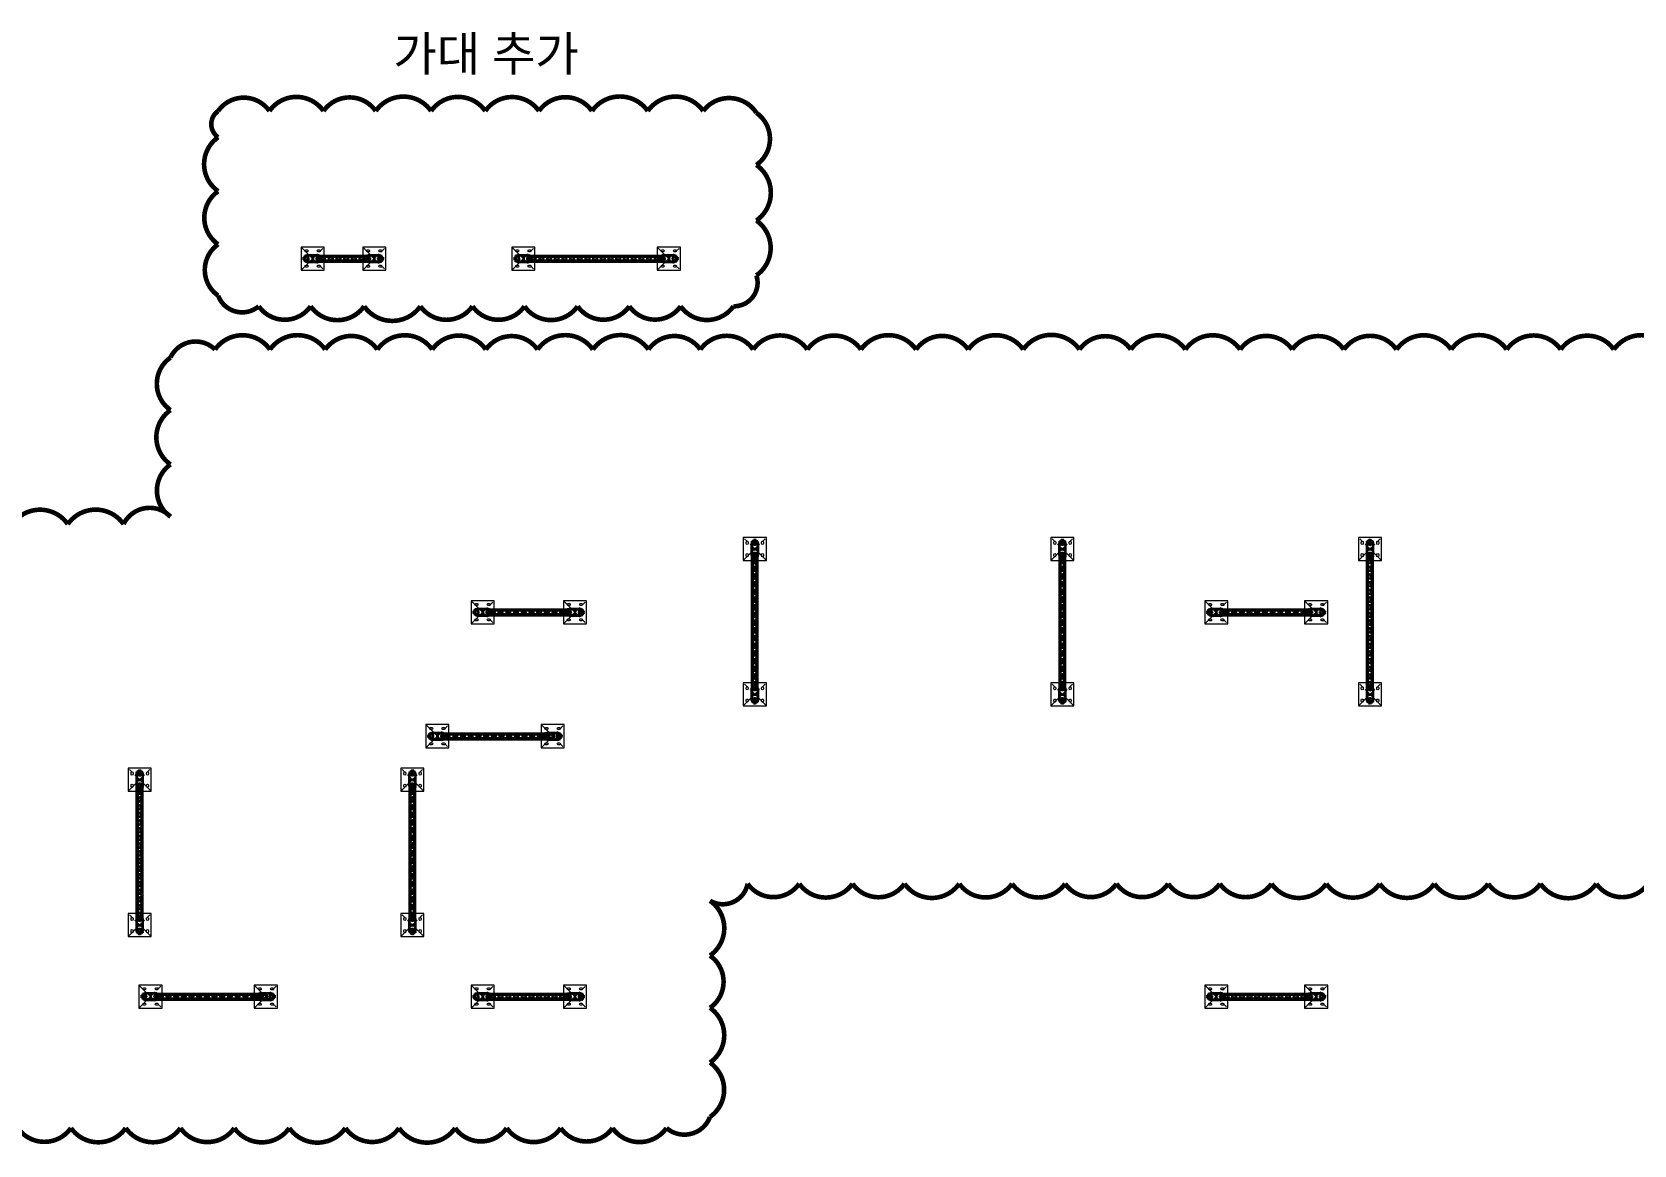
# Model space of a CAD drawing. Header units: millimetres. Extents: x 61566 to 504600, y -69328 to 118800.
# Drawn here: x 387200 to 397616, y 79935 to 87174 of the extents above; entities that cross this region are included whole.
import ezdxf
from ezdxf.enums import TextEntityAlignment as Align

# ---------------------------------------------------------------- set-up
doc = ezdxf.new("R2010")
doc.units = ezdxf.units.MM
doc.header["$LTSCALE"] = 200
doc.linetypes.add('CENTER2', pattern=[1.125, 0.75, -0.125, 0.125, -0.125])
doc.linetypes.add('phl_thick', pattern=[0])
doc.layers.get('DEFPOINTS').update_dxf_attribs({"color": 137})
doc.layers.add('@@P3_P4 환상망 SUPPORT', color=4, linetype='Continuous')
doc.styles.add('SUNJIN', font='malgun.ttf')

# ---------------------------------------------------------------- blocks, each defined once
blk = doc.blocks.new('A$Cd080613a')
at = {"layer": '@@P3_P4 환상망 SUPPORT', "color": 2, "linetype": 'phl_thick'}
for p, q in [((-20, 4.434), (-18.540497, 4.434)), ((-20, 1.034), (-20, 4.434)), ((-20, 1.034), (-18.540497, 1.034)), ((-18.540497, 4.434), (-11.18034, 4.434)), ((-18.540497, 1.034), (-18.540497, 4.434)), ((-18.540497, 1.034), (-11.18034, 1.034)), ((-13.5, 0), (-13.5, 1.034)), ((-13.5, 0), (-8, 0)), ((-11.18034, 4.434), (-10.999621, 4.526016)), ((-11.18034, 1.034), (-11.18034, 4.434)), ((-11.18034, 1.034), (-8.008727, 1.034)), ((-10.999621, 4.526016), (-10.817799, 4.607405)), ((-10.817799, 4.607405), (-10.635521, 4.678167)), ((-10.635521, 4.678167), (-10.453605, 4.738253)), ((-10.5, -10.466), (-10.5, 0)), ((-10.453605, 4.738253), (-10.273729, 4.787376)), ((-10.309559, 6.434007), (10.309559, 6.434007)), ((-10.273729, 4.787376), (-10.096742, 4.825514)), ((-10.096742, 4.825514), (-9.923378, 4.852767)), ((-9.923378, 4.852767), (-9.754732, 4.869109)), ((-9.754732, 4.869109), (-9.592018, 4.874416)), ((-9.43597, 4.869011), (-9.592018, 4.874416)), ((-9.45, 12.285517), (-8.5, 12.834)), ((-9.45, 12.285517), (-9.425949, 12.285517)), ((-9.45, 6.434), (-9.45, 12.285517)), ((-9.286802, 4.852541), (-9.43597, 4.869011)), ((-9.425949, 12.285517), (-9.225178, 12.382765)), ((-9.425949, 6.434), (-9.425949, 12.285517)), ((-9.14507, 4.825103), (-9.286802, 4.852541)), ((-9.225178, 12.382765), (-9.028632, 12.46982)), ((-9.011345, 4.786714), (-9.14507, 4.825103)), ((-9.028632, 12.46982), (-8.835734, 12.547031)), ((-8.886751, 4.737605), (-9.011345, 4.786714)), ((-8.771402, 4.677806), (-8.886751, 4.737605)), ((-8.835734, 12.547031), (-8.645934, 12.614685)), ((-8.66519, 4.60729), (-8.771402, 4.677806)), ((-8.568009, 4.52603), (-8.66519, 4.60729)), ((-8.645934, 12.614685), (-8.458704, 12.673015)), ((-8.479752, 4.434), (-8.568009, 4.52603)), ((-8.5, 12.834), (8.5, 12.834)), ((-8.383024, 4.342905), (-8.479752, 4.434)), ((-8.479752, 4.434), (8.479752, 4.434)), ((-8.458704, 12.673015), (-8.273532, 12.722205)), ((-8.298335, 4.244727), (-8.383024, 4.342905)), ((-8.225616, 4.140826), (-8.298335, 4.244727)), ((-8.273532, 12.722205), (-8.089918, 12.762387)), ((-8.164452, 4.032743), (-8.225616, 4.140826)), ((-8.114311, 3.921798), (-8.164452, 4.032743)), ((-8.073442, 3.805669), (-8.114311, 3.921798)), ((-8.089918, 12.762387), (-7.907369, 12.793645)), ((-8.041426, 3.683749), (-8.073442, 3.805669)), ((-8.018427, 3.556566), (-8.041426, 3.683749)), ((-8.004602, 3.42465), (-8.018427, 3.556566)), ((-8.006255, 0.977988), (-8.008727, 1.034)), ((-8.004136, 0.924002), (-8.006255, 0.977988)), ((-8.000031, 3.288557), (-8.004602, 3.42465)), ((-8.002394, 0.872075), (-8.004136, 0.924002)), ((-8.001102, 0.822352), (-8.002394, 0.872075)), ((-8.000288, 0.774408), (-8.001102, 0.822352)), ((-8, 0.727727), (-8.000288, 0.774408)), ((-8, -0.157176), (-8, 3.288561)), ((-7.997347, 2.169936), (-8, 2.238707)), ((-7.989459, 2.102767), (-7.997347, 2.169936)), ((-7.976272, 2.037446), (-7.989459, 2.102767)), ((-7.957771, 1.974207), (-7.976272, 2.037446)), ((-7.934047, 1.913249), (-7.957771, 1.974207)), ((-7.905217, 1.854768), (-7.934047, 1.913249)), ((-7.907369, 12.793645), (-7.725397, 12.816016)), ((-7.871396, 1.798956), (-7.905217, 1.854768)), ((-7.832213, 1.745381), (-7.871396, 1.798956)), ((-7.78686, 1.693336), (-7.832213, 1.745381)), ((-7.735268, 1.643293), (-7.78686, 1.693336)), ((-7.677382, 1.595741), (-7.735268, 1.643293)), ((-7.725397, 12.816016), (-7.543511, 12.829488)), ((-7.613221, 1.551128), (-7.677382, 1.595741)), ((-7.54299, 1.509804), (-7.613221, 1.551128)), ((-7.543511, 12.829488), (-7.361216, 12.834)), ((-7.466933, 1.472099), (-7.54299, 1.509804)), ((-7.385253, 1.438355), (-7.466933, 1.472099)), ((-7.298238, 1.408783), (-7.385253, 1.438355)), ((-7.17892, 12.829488), (-7.361216, 12.834)), ((-7.206336, 1.383563), (-7.298238, 1.408783)), ((-7.110023, 1.362871), (-7.206336, 1.383563)), ((-6.997035, 12.816016), (-7.17892, 12.829488)), ((-7.009788, 1.34687), (-7.110023, 1.362871)), ((-6.90625, 1.335597), (-7.009788, 1.34687)), ((-6.815063, 12.793645), (-6.997035, 12.816016)), ((-6.800099, 1.329011), (-6.90625, 1.335597)), ((-6.632514, 12.762387), (-6.815063, 12.793645)), ((-6.691977, 1.327135), (-6.800099, 1.329011)), ((-6.691977, 1.327135), (-6.581325, 1.329907)), ((-6.4489, 12.722205), (-6.632514, 12.762387)), ((-6.581325, 1.329907), (-6.467915, 1.337363)), ((-6.467915, 1.337363), (-6.352408, 1.349526)), ((-6.263728, 12.673015), (-6.4489, 12.722205)), ((-6.352408, 1.349526), (-6.235472, 1.366419)), ((-6.076497, 12.614685), (-6.263728, 12.673015)), ((-6.235472, 1.366419), (-6.117777, 1.387979)), ((-6.117777, 1.387979), (-6, 1.414014)), ((-5.886698, 12.547031), (-6.076497, 12.614685)), ((-6, 1.414014), (-5.30323, 1.57262)), ((-6, -1.216), (-6, 1.414014)), ((-5.6938, 12.46982), (-5.886698, 12.547031)), ((-5.497254, 12.382765), (-5.6938, 12.46982)), ((-5.296482, 12.285517), (-5.497254, 12.382765)), ((-5.30323, 1.57262), (-4.617331, 1.711087)), ((-5.296482, 12.285517), (-4.129467, 12.285517)), ((-5.296482, 6.434), (-5.296482, 12.285517)), ((-4.617331, 1.711087), (-3.940787, 1.829986)), ((-4.129467, 12.285517), (-3.727924, 12.382765)), ((-4.129467, 6.434), (-4.129467, 12.285517)), ((-3.940787, 1.829986), (-3.272149, 1.929801)), ((-3.727924, 12.382765), (-3.334832, 12.46982)), ((-3.334832, 12.46982), (-2.949037, 12.547031)), ((-3.272149, 1.929801), (-2.610019, 2.010935)), ((-2.949037, 12.547031), (-2.569437, 12.614685)), ((-2.610019, 2.010935), (-1.953047, 2.07371)), ((-2.569437, 12.614685), (-2.194977, 12.673015)), ((-2.194977, 12.673015), (-1.824632, 12.722205)), ((-1.953047, 2.07371), (-1.299912, 2.118373)), ((-1.824632, 12.722205), (-1.457404, 12.762387)), ((-1.457404, 12.762387), (-1.092307, 12.793645)), ((-1.299912, 2.118373), (-0.649322, 2.145102)), ((-1.092307, 12.793645), (-0.728363, 12.816016)), ((-0.728363, 12.816016), (-0.364591, 12.829488)), ((-0.649322, 2.145102), (0, 2.154)), ((-0.364591, 12.829488), (0, 12.834)), ((0.364591, 12.829488), (0, 12.834)), ((0.649322, 2.145102), (0, 2.154)), ((0.728363, 12.816016), (0.364591, 12.829488)), ((1.299912, 2.118373), (0.649322, 2.145102)), ((1.092307, 12.793645), (0.728363, 12.816016)), ((1.457404, 12.762387), (1.092307, 12.793645)), ((1.953047, 2.07371), (1.299912, 2.118373)), ((1.824632, 12.722205), (1.457404, 12.762387)), ((2.194977, 12.673015), (1.824632, 12.722205)), ((2.610019, 2.010935), (1.953047, 2.07371)), ((2.569437, 12.614685), (2.194977, 12.673015)), ((2.949037, 12.547031), (2.569437, 12.614685)), ((3.272149, 1.929801), (2.610019, 2.010935)), ((3.334832, 12.46982), (2.949037, 12.547031)), ((3.940787, 1.829986), (3.272149, 1.929801)), ((3.727924, 12.382765), (3.334832, 12.46982)), ((4.129467, 12.285517), (3.727924, 12.382765)), ((4.617331, 1.711087), (3.940787, 1.829986)), ((4.129467, 12.285517), (5.296482, 12.285517)), ((4.129467, 6.434), (4.129467, 12.285517)), ((5.30323, 1.57262), (4.617331, 1.711087)), ((5.296482, 12.285517), (5.517089, 12.391922)), ((5.296482, 6.434), (5.296482, 12.285517)), ((6, 1.414014), (5.30323, 1.57262)), ((5.517089, 12.391922), (5.732653, 12.48604)), ((5.732653, 12.48604), (5.943938, 12.568319)), ((5.943938, 12.568319), (6.151669, 12.639125)), ((6.117777, 1.387979), (6, 1.414014)), ((6, -1.216), (6, 1.414014)), ((6.235472, 1.366419), (6.117777, 1.387979)), ((6.151669, 12.639125), (6.356539, 12.698744)), ((6.352408, 1.349526), (6.235472, 1.366419)), ((6.467915, 1.337363), (6.352408, 1.349526)), ((6.356539, 12.698744), (6.559224, 12.747389)), ((6.581325, 1.329907), (6.467915, 1.337363)), ((6.559224, 12.747389), (6.760381, 12.785202)), ((6.691977, 1.327135), (6.581325, 1.329907)), ((6.691977, 1.327135), (6.800099, 1.329011)), ((6.760381, 12.785202), (6.960663, 12.812253)), ((6.800099, 1.329011), (6.90625, 1.335597)), ((6.90625, 1.335597), (7.009788, 1.34687)), ((6.960663, 12.812253), (7.160721, 12.828542)), ((7.009788, 1.34687), (7.110023, 1.362871)), ((7.110023, 1.362871), (7.206336, 1.383563)), ((7.160721, 12.828542), (7.361216, 12.834)), ((7.206336, 1.383563), (7.298238, 1.408783)), ((7.298238, 1.408783), (7.385253, 1.438355)), ((7.583949, 12.827266), (7.361216, 12.834)), ((7.385253, 1.438355), (7.466933, 1.472099)), ((7.466933, 1.472099), (7.54299, 1.509804)), ((7.54299, 1.509804), (7.613221, 1.551128)), ((7.806234, 12.80717), (7.583949, 12.827266)), ((7.613221, 1.551128), (7.677382, 1.595741)), ((7.677382, 1.595741), (7.735268, 1.643293)), ((7.735268, 1.643293), (7.78686, 1.693336)), ((7.78686, 1.693336), (7.832213, 1.745381)), ((8.028974, 12.773795), (7.806234, 12.80717)), ((7.832213, 1.745381), (7.871395, 1.798957)), ((7.871395, 1.798957), (7.905217, 1.854768)), ((7.905217, 1.854768), (7.934047, 1.913249)), ((7.934047, 1.913249), (7.957771, 1.974207)), ((7.957771, 1.974207), (7.976272, 2.037446)), ((7.976272, 2.037446), (7.989459, 2.102767)), ((7.989459, 2.102767), (7.997347, 2.169936)), ((7.997347, 2.169936), (8, 2.238707)), ((8, 3.288561), (8.004602, 3.42465)), ((8, -0.157176), (8, 3.288561)), ((8, 0.727727), (8.000288, 0.774408)), ((8, 0), (13.5, 0)), ((8.000288, 0.774408), (8.001102, 0.822352)), ((8.001102, 0.822352), (8.002394, 0.872075)), ((8.002394, 0.872075), (8.004128, 0.923982)), ((8.004128, 0.923982), (8.006255, 0.977988)), ((8.004602, 3.42465), (8.018427, 3.556566)), ((8.006255, 0.977988), (8.008727, 1.034)), ((8.008727, 1.034), (20, 1.034)), ((8.018427, 3.556566), (8.041426, 3.683749)), ((8.253062, 12.727113), (8.028974, 12.773795)), ((8.041426, 3.683749), (8.073442, 3.805669)), ((8.073442, 3.805669), (8.114311, 3.921798)), ((8.114311, 3.921798), (8.164452, 4.032743)), ((8.164452, 4.032743), (8.225616, 4.140826)), ((8.225616, 4.140826), (8.298335, 4.244727)), ((8.479397, 12.666988), (8.253062, 12.727113)), ((8.298335, 4.244727), (8.383024, 4.342905)), ((8.383024, 4.342905), (8.4798, 4.433966)), ((8.70889, 12.593179), (8.479397, 12.666988)), ((8.479752, 4.434), (8.567993, 4.526015)), ((9.45, 12.285517), (8.5, 12.834)), ((8.567993, 4.526015), (8.665364, 4.607404)), ((8.665364, 4.607404), (8.772082, 4.678167)), ((8.942483, 12.505333), (8.70889, 12.593179)), ((8.772082, 4.678167), (8.888251, 4.738253)), ((8.888251, 4.738253), (9.013275, 4.787375)), ((9.181157, 12.402978), (8.942483, 12.505333)), ((9.013275, 4.787375), (9.146859, 4.825513)), ((9.146859, 4.825513), (9.288848, 4.852767)), ((9.425949, 12.285517), (9.181157, 12.402978)), ((9.288848, 4.852767), (9.438622, 4.869109)), ((9.425949, 12.285517), (9.45, 12.285517)), ((9.425949, 6.434), (9.425949, 12.285517)), ((9.438622, 4.869109), (9.595039, 4.874416)), ((9.45, 6.434), (9.45, 12.285517)), ((9.757758, 4.869011), (9.595039, 4.874416)), ((9.925931, 4.852541), (9.757758, 4.869011)), ((10.099052, 4.825103), (9.925931, 4.852541)), ((10.276366, 4.786714), (10.099052, 4.825103)), ((10.45592, 4.737606), (10.276366, 4.786714)), ((10.63676, 4.677807), (10.45592, 4.737606)), ((10.5, -10.466), (10.5, 0)), ((10.81822, 4.607291), (10.63676, 4.677807)), ((10.999636, 4.526031), (10.81822, 4.607291)), ((11.18034, 4.434), (10.999636, 4.526031)), ((11.18034, 4.434), (18.540497, 4.434)), ((11.18034, 1.034), (11.18034, 4.434)), ((13.5, 0), (13.5, 1.034)), ((18.540497, 4.434), (20, 4.434)), ((18.540497, 1.034), (18.540497, 4.434)), ((20, 1.034), (20, 4.434)), ((-17.5, -10.466), (-6.800735, -10.466)), ((-17.5, -18.466001), (-17.5, -10.466)), ((-17.5, -18.466001), (17.5, -18.466001)), ((-6.800735, -16.249999), (-6.800735, -10.466)), ((-6.800735, -16.249999), (6.800735, -16.249999)), ((-6, -1.216), (6, -1.216)), ((-5, -20.63), (-5, -18.466001)), ((-4.064, -21.565999), (-5, -20.63)), ((-5, -20.63), (5, -20.63)), ((-4.064, -21.565999), (4.064, -21.565999)), ((4.064, -21.565999), (5, -20.63)), ((5, -20.63), (5, -18.466001)), ((6.800735, -10.466), (17.5, -10.466)), ((6.800735, -16.249999), (6.800735, -10.466)), ((14.5, -18.466001), (14.5, -10.466)), ((17.5, -18.466001), (17.5, -10.466))]:
    blk.add_line(p, q, dxfattribs=at)
for centre, start, end in [((-10.309559, -0.066037), 90.0000006357, 136.1868593859), ((10.309559, -0.066037), 43.8131406141, 89.9999993643)]:
    blk.add_arc(centre, 6.500044, start, end, dxfattribs=at)
for centre, start_param, end_param in [((-6, -0.157176), 3.1415926536, 4.7123889763), ((6, -0.157176), 4.7123889844, 6.2831853072)]:
    blk.add_ellipse(centre, major_axis=(2, 0), ratio=0.529412, start_param=start_param, end_param=end_param, dxfattribs=at)
blk = doc.blocks.new('A$Cbd301f87')
at = {"layer": '@@P3_P4 환상망 SUPPORT', "color": 5, "linetype": 'Continuous', "lineweight": 0, "extrusion": (2.22045e-16, 1, -2.22045e-16)}
for p, q in [((-75, 129), (75, 129)), ((-75, -21), (-75, 129)), ((75, 129), (75, -21)), ((-56.5, 97.5), (-56.5, 90.5)), ((-56.5, 17.5), (-56.5, 10.5)), ((-43.5, 90.5), (-43.5, 97.5)), ((-43.5, 10.5), (-43.5, 17.5)), ((-25, 55), (-25, 92)), ((-21, 55), (-25, 55)), ((-25, 16), (-25, 53)), ((-25, 53), (-21, 53)), ((-21, 92), (-21, 55)), ((-21, 53), (-21, 16)), ((-17, 100), (17, 100)), ((17, 96), (-17, 96)), ((-17, 12), (17, 12)), ((17, 8), (-17, 8)), ((21, 55), (21, 92)), ((25, 55), (21, 55)), ((21, 16), (21, 53)), ((21, 53), (25, 53)), ((25, 92), (25, 55)), ((25, 53), (25, 16)), ((43.5, 97.5), (43.5, 90.5)), ((43.5, 17.5), (43.5, 10.5)), ((56.5, 90.5), (56.5, 97.5)), ((56.5, 10.5), (56.5, 17.5)), ((75, -21), (-75, -21))]:
    blk.add_line(p, q, dxfattribs=at)
at = {"layer": '@@P3_P4 환상망 SUPPORT', "color": 10, "linetype": 'CENTER2', "lineweight": 0, "extrusion": (2.22045e-16, 1, -2.22045e-16)}
for p, q in [((-75, 129), (75, -21)), ((75, 129), (-75, -21))]:
    blk.add_line(p, q, dxfattribs=at)
at = {"layer": '@@P3_P4 환상망 SUPPORT', "color": 5, "linetype": 'Continuous', "lineweight": 0, "extrusion": (-4.93038e-32, -2.22045e-16, -1)}
blk.add_circle((15, 18), 4, dxfattribs=at)
at = {"layer": '@@P3_P4 환상망 SUPPORT', "color": 5, "linetype": 'Continuous', "lineweight": 0}
blk.add_circle((15, 90), 4, dxfattribs=at)
for centre, radius, start, end in [((-50, 97.5), 6.5, 0, 180), ((-50, 90.5), 6.5, 180, 0), ((-50, 17.5), 6.5, 0, 180), ((-50, 10.5), 6.5, 180, 0), ((-17, 92), 4, 90, 180), ((-17, 16), 4, 180, 270), ((17, 92), 4, 0, 90), ((17, 16), 4, 270, 0), ((50, 97.5), 6.5, 0, 180), ((50, 90.5), 6.5, 180, 0), ((50, 17.5), 6.5, 0, 180), ((50, 10.5), 6.5, 180, 0)]:
    blk.add_arc(centre, radius, start, end, dxfattribs=at)
at = {"layer": '@@P3_P4 환상망 SUPPORT', "color": 5, "linetype": 'Continuous', "lineweight": 0, "extrusion": (-4.93038e-32, -2.22045e-16, -1)}
for centre, start, end in [((17, 92), 0, 90), ((17, 16), 270, 0), ((-17, 92), 90, 180), ((-17, 16), 180, 270)]:
    blk.add_arc(centre, 8, start, end, dxfattribs=at)
at = {"layer": '@@P3_P4 환상망 SUPPORT', "color": 2, "linetype": 'Continuous', "xscale": -1}
blk.add_blockref('A$Cd080613a', (0, 100), dxfattribs=at)
at = {"layer": '@@P3_P4 환상망 SUPPORT', "color": 2, "linetype": 'Continuous', "rotation": 180}
blk.add_blockref('A$Cd080613a', (0, 8), dxfattribs=at)
blk = doc.blocks.new('A$C5ad7675c')
at = {"layer": '@@P3_P4 환상망 SUPPORT', "linetype": 'phl_thick'}
for p, q in [((-20.5, 31.329156), (-20.5, 36.1)), ((-20.5, 4.099998), (-20.5, 29.670844)), ((-18, 4.099998), (-18, 36.1)), ((-16.4, 2.5), (16.4, 2.5)), ((-15.6, 41), (-15.1, 41)), ((-15.6, 38.5), (-15.1, 38.5)), ((-13.5, 33.5), (-13.5, 36.9)), ((-13.5, 33.5), (-11, 33.5)), ((-11, 33.5), (-11, 36.9)), ((11, 33.5), (11, 36.9)), ((11, 33.5), (13.5, 33.5)), ((13.5, 33.5), (13.5, 36.9)), ((15.1, 41), (15.6, 41)), ((15.1, 38.5), (15.6, 38.5)), ((18, 4.099998), (18, 36.1)), ((20.5, 31.329156), (20.5, 36.1)), ((20.5, 4.099998), (20.5, 29.670844)), ((-20.5, -29.670845), (-20.5, -4.099998)), ((-20.5, -36.099998), (-20.5, -31.329155)), ((-18, -36.099998), (-18, -4.099998)), ((-16.4, -2.5), (16.4, -2.5)), ((-15.6, -38.5), (-15.1, -38.5)), ((-15.6, -41), (-15.1, -41)), ((-13.5, -33.5), (-11, -33.5)), ((-13.5, -36.900002), (-13.5, -33.5)), ((-11, -36.900002), (-11, -33.5)), ((11, -33.5), (13.5, -33.5)), ((11, -36.900002), (11, -33.5)), ((13.5, -36.900002), (13.5, -33.5)), ((15.1, -38.5), (15.6, -38.5)), ((15.1, -41), (15.6, -41)), ((18, -36.099998), (18, -4.099998)), ((20.5, -29.670845), (20.5, -4.099998)), ((20.5, -36.099998), (20.5, -31.329155))]:
    blk.add_line(p, q, dxfattribs=at)
for centre, radius, start, end in [((-19.25, 31.329156), 1.250001, 180, 213.5573073642), ((-15.6, 36.1), 4.9, 89.9999999125, 180), ((-19.25, 29.670844), 1.25, 146.4426896568, 180), ((-16.4, 4.1), 4.1, 180, 270.0000051939), ((-16.4, -4.1), 4.1, 89.9999948061, 180), ((-20.5, 30.5), 0.25, 326.4426865497, 33.5573134503), ((-15.6, 36.1), 2.4, 90.0000095032, 180), ((-16.4, 4.1), 1.6, 180, 270.0000136712), ((-15.1, 36.9), 4.1, 0, 89.9999998633), ((-15.1, 36.9), 1.6, 0, 90.0000136712), ((15.1, 36.9), 4.1, 90.0000001372, 180), ((15.1, 36.9), 1.6, 89.9999863288, 180), ((15.6, 36.1), 4.9, 0, 90.0000000871), ((15.6, 36.1), 2.4, 0, 89.9999904968), ((16.4, 4.1), 1.6, 269.9999863288, 0), ((16.4, 4.1), 4.1, 269.9999948061, 0), ((16.4, -4.1), 4.1, 0, 90.0000051939), ((20.5, 30.5), 0.25, 146.4426865497, 213.5573134503), ((19.25, 31.329156), 1.25, 326.4426896568, 0), ((19.25, 29.670844), 1.250001, 0, 33.5573073642), ((-19.25, -29.670844), 1.250001, 180.0000580064, 213.5573802197), ((-19.25, -31.329156), 1.25, 146.4426168014, 180), ((-15.6, -36.1), 4.9, 180, 269.9999956273), ((-20.5, -30.5), 0.25, 326.443050827, 33.556949173), ((-16.4, -4.1), 1.6, 89.9999863288, 180), ((-15.6, -36.1), 2.4, 180, 269.9999904968), ((-15.1, -36.9), 1.6, 269.9999863288, 0), ((-15.1, -36.9), 4.1, 269.9999948061, 0), ((15.1, -36.9), 4.1, 180, 270.0000051939), ((15.1, -36.9), 1.6, 180, 270.0000136712), ((15.6, -36.1), 2.4, 270.0000095032, 0), ((15.6, -36.1), 4.9, 270.0000043727, 0), ((16.4, -4.1), 1.6, 0, 90.0000136712), ((20.5, -30.5), 0.25, 146.443050827, 213.556949173), ((19.25, -29.670844), 1.25, 326.4426168014, 0), ((19.25, -31.329156), 1.250001, 0.0000580064, 33.5573802197)]:
    blk.add_arc(centre, radius, start, end, dxfattribs=at)
blk = doc.blocks.new('*U3920')
at = {"layer": '@@P3_P4 환상망 SUPPORT', "linetype": 'phl_thick'}
for p, q in [((-20.5, 0), (-20.5, 716)), ((-15.6, 0), (-15.6, 716)), ((-15.1, 0), (-15.1, 716)), ((-11, 0), (-11, 716)), ((-7, 667), (-7, 683)), ((-7, 617), (-7, 633)), ((7, 667), (7, 683)), ((7, 617), (7, 633)), ((11, 0), (11, 716)), ((15.1, 0), (15.1, 716)), ((15.6, 0), (15.6, 716)), ((20.5, 0), (20.5, 716)), ((-7, 567), (-7, 583)), ((-7, 517), (-7, 533)), ((7, 567), (7, 583)), ((7, 517), (7, 533)), ((-7, 467), (-7, 483)), ((-7, 417), (-7, 433)), ((7, 467), (7, 483)), ((7, 417), (7, 433)), ((-7, 367), (-7, 383)), ((-7, 317), (-7, 333)), ((7, 367), (7, 383)), ((7, 317), (7, 333)), ((-7, 267), (-7, 283)), ((-7, 217), (-7, 233)), ((7, 267), (7, 283)), ((7, 217), (7, 233)), ((-7, 167), (-7, 183)), ((-7, 117), (-7, 133)), ((7, 167), (7, 183)), ((7, 117), (7, 133)), ((-7, 67), (-7, 83)), ((-7, 17), (-7, 33)), ((7, 67), (7, 83)), ((7, 17), (7, 33))]:
    blk.add_line(p, q, dxfattribs=at)
at = {"layer": '@@P3_P4 환상망 SUPPORT', "linetype": 'Continuous'}
for p, q in [((-20.5, 716), (20.5, 716)), ((-20.5, 0), (20.5, 0))]:
    blk.add_line(p, q, dxfattribs=at)
at = {"layer": '@@P3_P4 환상망 SUPPORT', "linetype": 'phl_thick'}
for centre, start, end in [((0, 683.000037), 0.0003062585, 180.0003062585), ((0, 666.999963), 180.0003062585, 0.0003062585), ((0, 633.000037), 0.0003062585, 180.0003062585), ((0, 616.999963), 180.0003062585, 0.0003062585), ((0, 583.000037), 0.0003062585, 180.0003062585), ((0, 566.999963), 180.0003062585, 0.0003062585), ((0, 533.000037), 0.0003062585, 180.0003062585), ((0, 516.999963), 180.0003062585, 0.0003062585), ((0, 483.000037), 0.0003062585, 180.0003062585), ((0, 466.999963), 180.0003062585, 0.0003062585), ((0, 433.000037), 0.0003062585, 180.0003062585), ((0, 416.999963), 180.0003062585, 0.0003062585), ((0, 383.000037), 0.0003062585, 180.0003062585), ((0, 366.999963), 180.0003062585, 0.0003062585), ((0, 333.000037), 0.0003062585, 180.0003062585), ((0, 316.999963), 180.0003062585, 0.0003062585), ((0, 283.000037), 0.0003062585, 180.0003062585), ((0, 266.999963), 180.0003062585, 0.0003062585), ((0, 233.000037), 0.0003062585, 180.0003062585), ((0, 216.999963), 180.0003062585, 0.0003062585), ((0, 183.000037), 0.0003062585, 180.0003062585), ((0, 166.999963), 180.0003062585, 0.0003062585), ((0, 133.000037), 0.0003062585, 180.0003062585), ((0, 116.999963), 180.0003062585, 0.0003062585), ((0, 83.000037), 0.0003062585, 180.0003062585), ((0, 66.999963), 180.0003062585, 0.0003062585), ((0, 33.000037), 0.0003062585, 180.0003062585), ((0, 16.999963), 180.0003062585, 0.0003062585)]:
    blk.add_arc(centre, 7, start, end, dxfattribs=at)
blk = doc.blocks.new('*U3945')
at = {"layer": '@@P3_P4 환상망 SUPPORT', "linetype": 'phl_thick'}
for p, q in [((-20.5, 0), (-20.5, 516)), ((-15.6, 0), (-15.6, 516)), ((-15.1, 0), (-15.1, 516)), ((-11, 0), (-11, 516)), ((-7, 467), (-7, 483)), ((-7, 417), (-7, 433)), ((7, 467), (7, 483)), ((7, 417), (7, 433)), ((11, 0), (11, 516)), ((15.1, 0), (15.1, 516)), ((15.6, 0), (15.6, 516)), ((20.5, 0), (20.5, 516)), ((-7, 367), (-7, 383)), ((-7, 317), (-7, 333)), ((7, 367), (7, 383)), ((7, 317), (7, 333)), ((-7, 267), (-7, 283)), ((-7, 217), (-7, 233)), ((7, 267), (7, 283)), ((7, 217), (7, 233)), ((-7, 167), (-7, 183)), ((-7, 117), (-7, 133)), ((7, 167), (7, 183)), ((7, 117), (7, 133)), ((-7, 67), (-7, 83)), ((-7, 17), (-7, 33)), ((7, 67), (7, 83)), ((7, 17), (7, 33))]:
    blk.add_line(p, q, dxfattribs=at)
at = {"layer": '@@P3_P4 환상망 SUPPORT', "linetype": 'Continuous'}
for p, q in [((-20.5, 516), (20.5, 516)), ((-20.5, 0), (20.5, 0))]:
    blk.add_line(p, q, dxfattribs=at)
at = {"layer": '@@P3_P4 환상망 SUPPORT', "linetype": 'phl_thick'}
for centre, start, end in [((0, 483.000037), 0.0003062585, 180.0003062585), ((0, 466.999963), 180.0003062585, 0.0003062585), ((0, 433.000037), 0.0003062585, 180.0003062585), ((0, 416.999963), 180.0003062585, 0.0003062585), ((0, 383.000037), 0.0003062585, 180.0003062585), ((0, 366.999963), 180.0003062585, 0.0003062585), ((0, 333.000037), 0.0003062585, 180.0003062585), ((0, 316.999963), 180.0003062585, 0.0003062585), ((0, 283.000037), 0.0003062585, 180.0003062585), ((0, 266.999963), 180.0003062585, 0.0003062585), ((0, 233.000037), 0.0003062585, 180.0003062585), ((0, 216.999963), 180.0003062585, 0.0003062585), ((0, 183.000037), 0.0003062585, 180.0003062585), ((0, 166.999963), 180.0003062585, 0.0003062585), ((0, 133.000037), 0.0003062585, 180.0003062585), ((0, 116.999963), 180.0003062585, 0.0003062585), ((0, 83.000037), 0.0003062585, 180.0003062585), ((0, 66.999963), 180.0003062585, 0.0003062585), ((0, 33.000037), 0.0003062585, 180.0003062585), ((0, 16.999963), 180.0003062585, 0.0003062585)]:
    blk.add_arc(centre, 7, start, end, dxfattribs=at)
blk = doc.blocks.new('*U3947')
at = {"layer": '@@P3_P4 환상망 SUPPORT', "linetype": 'phl_thick'}
for p, q in [((-20.5, 0), (-20.5, 566)), ((-15.6, 0), (-15.6, 566)), ((-15.1, 0), (-15.1, 566)), ((-11, 0), (-11, 566)), ((-7, 517), (-7, 533)), ((7, 517), (7, 533)), ((11, 0), (11, 566)), ((15.1, 0), (15.1, 566)), ((15.6, 0), (15.6, 566)), ((20.5, 0), (20.5, 566)), ((-7, 467), (-7, 483)), ((-7, 417), (-7, 433)), ((7, 467), (7, 483)), ((7, 417), (7, 433)), ((-7, 367), (-7, 383)), ((-7, 317), (-7, 333)), ((7, 367), (7, 383)), ((7, 317), (7, 333)), ((-7, 267), (-7, 283)), ((-7, 217), (-7, 233)), ((7, 267), (7, 283)), ((7, 217), (7, 233)), ((-7, 167), (-7, 183)), ((-7, 117), (-7, 133)), ((7, 167), (7, 183)), ((7, 117), (7, 133)), ((-7, 67), (-7, 83)), ((-7, 17), (-7, 33)), ((7, 67), (7, 83)), ((7, 17), (7, 33))]:
    blk.add_line(p, q, dxfattribs=at)
at = {"layer": '@@P3_P4 환상망 SUPPORT', "linetype": 'Continuous'}
for p, q in [((-20.5, 566), (20.5, 566)), ((-20.5, 0), (20.5, 0))]:
    blk.add_line(p, q, dxfattribs=at)
at = {"layer": '@@P3_P4 환상망 SUPPORT', "linetype": 'phl_thick'}
for centre, start, end in [((0, 533.000037), 0.0003062585, 180.0003062585), ((0, 516.999963), 180.0003062585, 0.0003062585), ((0, 483.000037), 0.0003062585, 180.0003062585), ((0, 466.999963), 180.0003062585, 0.0003062585), ((0, 433.000037), 0.0003062585, 180.0003062585), ((0, 416.999963), 180.0003062585, 0.0003062585), ((0, 383.000037), 0.0003062585, 180.0003062585), ((0, 366.999963), 180.0003062585, 0.0003062585), ((0, 333.000037), 0.0003062585, 180.0003062585), ((0, 316.999963), 180.0003062585, 0.0003062585), ((0, 283.000037), 0.0003062585, 180.0003062585), ((0, 266.999963), 180.0003062585, 0.0003062585), ((0, 233.000037), 0.0003062585, 180.0003062585), ((0, 216.999963), 180.0003062585, 0.0003062585), ((0, 183.000037), 0.0003062585, 180.0003062585), ((0, 166.999963), 180.0003062585, 0.0003062585), ((0, 133.000037), 0.0003062585, 180.0003062585), ((0, 116.999963), 180.0003062585, 0.0003062585), ((0, 83.000037), 0.0003062585, 180.0003062585), ((0, 66.999963), 180.0003062585, 0.0003062585), ((0, 33.000037), 0.0003062585, 180.0003062585), ((0, 16.999963), 180.0003062585, 0.0003062585)]:
    blk.add_arc(centre, 7, start, end, dxfattribs=at)
blk = doc.blocks.new('*U3917')
at = {"layer": '@@P3_P4 환상망 SUPPORT', "linetype": 'phl_thick'}
for p, q in [((-20, 0), (-20, 862)), ((-16, 0), (-16, 862)), ((-15, 0), (-15, 862)), ((-11, 0), (-11, 862)), ((11, 0), (11, 862)), ((15, 0), (15, 862)), ((16, 0), (16, 862)), ((20, 0), (20, 862)), ((-7, 817), (-7, 833)), ((-7, 767), (-7, 783)), ((-7, 717), (-7, 733)), ((7, 817), (7, 833)), ((7, 767), (7, 783)), ((7, 717), (7, 733)), ((-7, 667), (-7, 683)), ((-7, 617), (-7, 633)), ((7, 667), (7, 683)), ((7, 617), (7, 633)), ((-7, 567), (-7, 583)), ((-7, 517), (-7, 533)), ((7, 567), (7, 583)), ((7, 517), (7, 533)), ((-7, 467), (-7, 483)), ((-7, 417), (-7, 433)), ((7, 467), (7, 483)), ((7, 417), (7, 433)), ((-7, 367), (-7, 383)), ((-7, 317), (-7, 333)), ((7, 367), (7, 383)), ((7, 317), (7, 333)), ((-7, 267), (-7, 283)), ((-7, 217), (-7, 233)), ((7, 267), (7, 283)), ((7, 217), (7, 233)), ((-7, 167), (-7, 183)), ((-7, 117), (-7, 133)), ((7, 167), (7, 183)), ((7, 117), (7, 133)), ((-7, 67), (-7, 83)), ((-7, 17), (-7, 33)), ((7, 67), (7, 83)), ((7, 17), (7, 33))]:
    blk.add_line(p, q, dxfattribs=at)
at = {"layer": '@@P3_P4 환상망 SUPPORT', "linetype": 'Continuous'}
for p, q in [((-20, 862), (20, 862)), ((-20, 0), (20, 0))]:
    blk.add_line(p, q, dxfattribs=at)
at = {"layer": '@@P3_P4 환상망 SUPPORT', "linetype": 'phl_thick'}
for centre, start, end in [((0, 833), 0.0003, 180.0003), ((0, 817), 180.0003, 0.0003), ((0, 783), 0.0003, 180.0003), ((0, 767), 180.0003, 0.0003), ((0, 733), 0.0003, 180.0003), ((0, 717), 180.0003, 0.0003), ((0, 683), 0.0003, 180.0003), ((0, 667), 180.0003, 0.0003), ((0, 633), 0.0003, 180.0003), ((0, 617), 180.0003, 0.0003), ((0, 583), 0.0003, 180.0003), ((0, 567), 180.0003, 0.0003), ((0, 533), 0.0003, 180.0003), ((0, 517), 180.0003, 0.0003), ((0, 483), 0.0003, 180.0003), ((0, 467), 180.0003, 0.0003), ((0, 433), 0.0003, 180.0003), ((0, 417), 180.0003, 0.0003), ((0, 383), 0.0003, 180.0003), ((0, 367), 180.0003, 0.0003), ((0, 333), 0.0003, 180.0003), ((0, 317), 180.0003, 0.0003), ((0, 283), 0.0003, 180.0003), ((0, 267), 180.0003, 0.0003), ((0, 233), 0.0003, 180.0003), ((0, 217), 180.0003, 0.0003), ((0, 183), 0.0003, 180.0003), ((0, 167), 180.0003, 0.0003), ((0, 133), 0.0003, 180.0003), ((0, 117), 180.0003, 0.0003), ((0, 83), 0.0003, 180.0003), ((0, 67), 180.0003, 0.0003), ((0, 33), 0.0003, 180.0003), ((0, 17), 180.0003, 0.0003)]:
    blk.add_arc(centre, 7, start, end, dxfattribs=at)
blk = doc.blocks.new('*U3921')
at = {"layer": '@@P3_P4 환상망 SUPPORT', "linetype": 'phl_thick'}
for p, q in [((-20.5, 0), (-20.5, 316)), ((-15.6, 0), (-15.6, 316)), ((-15.1, 0), (-15.1, 316)), ((-11, 0), (-11, 316)), ((11, 0), (11, 316)), ((15.1, 0), (15.1, 316)), ((15.6, 0), (15.6, 316)), ((20.5, 0), (20.5, 316)), ((-7, 267), (-7, 283)), ((-7, 217), (-7, 233)), ((7, 267), (7, 283)), ((7, 217), (7, 233)), ((-7, 167), (-7, 183)), ((-7, 117), (-7, 133)), ((7, 167), (7, 183)), ((7, 117), (7, 133)), ((-7, 67), (-7, 83)), ((-7, 17), (-7, 33)), ((7, 67), (7, 83)), ((7, 17), (7, 33))]:
    blk.add_line(p, q, dxfattribs=at)
at = {"layer": '@@P3_P4 환상망 SUPPORT', "linetype": 'Continuous'}
for p, q in [((-20.5, 316), (20.5, 316)), ((-20.5, 0), (20.5, 0))]:
    blk.add_line(p, q, dxfattribs=at)
at = {"layer": '@@P3_P4 환상망 SUPPORT', "linetype": 'phl_thick'}
for centre, start, end in [((0, 283.000037), 0.0003062585, 180.0003062585), ((0, 266.999963), 180.0003062585, 0.0003062585), ((0, 233.000037), 0.0003062585, 180.0003062585), ((0, 216.999963), 180.0003062585, 0.0003062585), ((0, 183.000037), 0.0003062585, 180.0003062585), ((0, 166.999963), 180.0003062585, 0.0003062585), ((0, 133.000037), 0.0003062585, 180.0003062585), ((0, 116.999963), 180.0003062585, 0.0003062585), ((0, 83.000037), 0.0003062585, 180.0003062585), ((0, 66.999963), 180.0003062585, 0.0003062585), ((0, 33.000037), 0.0003062585, 180.0003062585), ((0, 16.999963), 180.0003062585, 0.0003062585)]:
    blk.add_arc(centre, 7, start, end, dxfattribs=at)

msp = doc.modelspace()

# ---------------------------------------------------------------- linework, layer by layer
at = {"layer": 'DEFPOINTS', "color": 6, "const_width": 30}
msp.add_lwpolyline([(388743.4, 86660, -0.5206), (389095.2, 86660, -0.5206), (389434.8, 86660, -0.5206), (389794.7, 86660, -0.5206), (390147.2, 86660, -0.5206), (390496.2, 86660, -0.5206), (390841, 86660, -0.5206), (391203.7, 86660, -0.5206), (391564, 86660, -0.5206), (391910, 86648.2, -0.5206), (391910, 86309.1, -0.5206), (391910, 85947.7, -0.5206), (391910, 85591, -0.5206), (391760.9, 85390, -0.5206), (391417.6, 85390, -0.5206), (391083.8, 85390, -0.5206), (390747.4, 85390, -0.5206), (390402.2, 85390, -0.5206), (390064, 85390, -0.5206), (389725.2, 85390, -0.5206), (389359.5, 85390, -0.5206), (389011.6, 85390, -0.5206), (388674.3, 85390, -0.5206), (388410, 85459.2, -0.5206), (388410, 85792.8, -0.5206), (388410, 86138.5, -0.5206), (388410, 86489.3, -0.5206), (388410, 86660, -0.5206)], format="xyb", close=True, dxfattribs=at)
at = {"layer": 'DEFPOINTS', "color": 1, "const_width": 30}
for points in [[(387071.4, 83972.9, -0.5206), (387432.5, 83972.9, -0.5206), (387795, 83972.9, -0.5206), (388100.3, 84021.6, -0.5206), (388100.3, 84361, -0.5206), (388100.3, 84714.6, -0.5206), (388100.3, 85056.6, -0.5206), (388389.9, 85108.6, -0.5206), (388747.2, 85108.6, -0.5206), (389106.4, 85108.6, -0.5206), (389445.3, 85108.6, -0.5206), (389802, 85108.6, -0.5206), (390151.1, 85108.6, -0.5206), (390487.1, 85108.6, -0.5206), (390846.9, 85108.6, -0.5206), (391208.2, 85108.6, -0.5206), (391545.7, 85108.6, -0.5206), (391889.1, 85108.6, -0.5206), (392241.2, 85108.6, -0.5206), (392590, 85108.6, -0.5206), (392948.3, 85108.6, -0.5206), (393287.9, 85108.6, -0.5206), (393645.1, 85108.6, -0.5206), (394011.1, 85108.6, -0.5206), (394344.9, 85108.6, -0.5206), (394699.5, 85108.6, -0.5206), (395055.5, 85108.6, -0.5206), (395394.5, 85108.6, -0.5206), (395730.2, 85108.6, -0.5206), (396072.5, 85108.6, -0.5206), (396428, 85108.6, -0.5206), (396788.9, 85108.6, -0.5206), (397140.4, 85108.6, -0.5206), (397485.9, 85108.6, -0.5206), (397844.8, 85108.6, -0.5206)], [(397708.5, 81634.3, -0.5206), (397371.6, 81634.3, -0.5206), (397008.5, 81634.3, -0.5206), (396668.5, 81634.3, -0.5206), (396318.2, 81634.3, -0.5206), (395963.4, 81634.3, -0.5206), (395615.7, 81634.3, -0.5206), (395259.8, 81634.3, -0.5206), (394923.5, 81634.3, -0.5206), (394587.6, 81634.3, -0.5206), (394251.8, 81634.3, -0.5206), (393917.5, 81634.3, -0.5206), (393572.6, 81634.3, -0.5206), (393229.2, 81634.3, -0.5206), (392873, 81634.3, -0.5206), (392535, 81634.3, -0.5206), (392188.7, 81634.3, -0.5206), (391853.2, 81634.3, -0.5206), (391608.3, 81523.6, -0.5206), (391608.3, 81166.5, -0.5206), (391608.3, 80826.7, -0.5206), (391608.3, 80470.6, -0.5206), (391608.3, 80117.1, -0.5206), (391325.5, 80045.2, -0.5206), (390974.3, 80045.2, -0.5206), (390637.8, 80045.2, -0.5206), (390286.6, 80045.2, -0.5206), (389951.6, 80045.2, -0.5206), (389586.3, 80045.2, -0.5206), (389237.8, 80045.2, -0.5206), (388872.7, 80045.2, -0.5206), (388515.5, 80045.2, -0.5206), (388164.8, 80045.2, -0.5206), (387809.2, 80045.2, -0.5206), (387453.1, 80045.2, -0.5206), (387107.6, 80045.2, -0.5206)]]:
    msp.add_lwpolyline(points, format="xyb", dxfattribs=at)

# ---------------------------------------------------------------- block references
at = {"layer": '@@P3_P4 환상망 SUPPORT', "linetype": 'Continuous', "xscale": -1}
for name, p, rotation in [('A$Cbd301f87', (389079, 85700), 89.99999999999967), ('A$Cbd301f87', (389479, 85700), 89.99999999999962), ('A$Cbd301f87', (390449, 85700), 89.9999999999998), ('A$Cbd301f87', (391394.6, 85700), 89.99999999999979), ('A$C5ad7675c', (389025, 85700), 89.99999999999967), ('A$C5ad7675c', (389425, 85700), 89.99999999999962), ('A$C5ad7675c', (390395, 85700), 89.9999999999998), ('A$C5ad7675c', (391340.6, 85700), 89.99999999999979), ('A$Cbd301f87', (391900, 83865.2), 179.9999999999999), ('A$Cbd301f87', (393900, 83865.2), 179.9999999999999), ('A$Cbd301f87', (395900, 83865.2), 179.9999999999999), ('A$C5ad7675c', (391900, 83811.2), 179.9999999999999), ('A$C5ad7675c', (393900, 83811.2), 179.9999999999999), ('A$C5ad7675c', (395900, 83811.2), 179.9999999999999), ('A$Cbd301f87', (390184, 83400), 89.99999999999974), ('A$Cbd301f87', (390784, 83400), 89.99999999999967), ('A$Cbd301f87', (394954, 83400), 89.99999999999972), ('A$Cbd301f87', (395604, 83400), 89.99999999999962), ('A$C5ad7675c', (390130, 83400), 89.99999999999974), ('A$C5ad7675c', (390730, 83400), 89.99999999999967), ('A$C5ad7675c', (394900, 83400), 89.99999999999972), ('A$C5ad7675c', (395550, 83400), 89.99999999999962), ('A$Cbd301f87', (391900, 82919.5), 179.9999999999999), ('A$Cbd301f87', (393900, 82919.5), 179.9999999999999), ('A$Cbd301f87', (395900, 82919.5), 179.9999999999999), ('A$C5ad7675c', (391900, 82865.5), 179.9999999999999), ('A$C5ad7675c', (393900, 82865.5), 179.9999999999999), ('A$C5ad7675c', (395900, 82865.5), 179.9999999999999), ('A$Cbd301f87', (389889.3, 82593.7), 89.99999999999974), ('A$C5ad7675c', (389835.3, 82593.7), 89.99999999999974), ('A$Cbd301f87', (390639.3, 82593.7), 89.9999999999997), ('A$C5ad7675c', (390585.3, 82593.7), 89.9999999999997), ('A$Cbd301f87', (387900, 82365.2), 179.9999999999999), ('A$C5ad7675c', (387900, 82311.2), 179.9999999999999), ('A$Cbd301f87', (389673.4, 82365.2), 179.9999999999999), ('A$C5ad7675c', (389673.4, 82311.2), 179.9999999999999), ('A$Cbd301f87', (387900, 81419.5), 179.9999999999999), ('A$C5ad7675c', (387900, 81365.5), 179.9999999999999), ('A$Cbd301f87', (389673.4, 81419.5), 179.9999999999999), ('A$C5ad7675c', (389673.4, 81365.5), 179.9999999999999), ('A$Cbd301f87', (388024.1, 80900.4), 89.99999999999977), ('A$Cbd301f87', (388774.1, 80900.4), 89.99999999999972), ('A$Cbd301f87', (390184, 80900), 89.99999999999974), ('A$Cbd301f87', (390784, 80900), 89.99999999999967), ('A$Cbd301f87', (394954, 80900), 89.99999999999972), ('A$Cbd301f87', (395604, 80900), 89.99999999999962), ('A$C5ad7675c', (387970.1, 80900.4), 89.99999999999977), ('A$C5ad7675c', (388720.1, 80900.4), 89.99999999999972), ('A$C5ad7675c', (390130, 80900), 89.99999999999974), ('A$C5ad7675c', (390730, 80900), 89.99999999999967), ('A$C5ad7675c', (394900, 80900), 89.99999999999972), ('A$C5ad7675c', (395550, 80900), 89.99999999999962)]:
    msp.add_blockref(name, p, dxfattribs=dict(at, rotation=rotation))
at = {"layer": '@@P3_P4 환상망 SUPPORT', "linetype": 'Continuous', "rotation": 270}
for name, p in [('*U3921', (389067, 85700)), ('*U3917', (390437, 85700)), ('*U3945', (390172, 83400)), ('*U3947', (394942, 83400)), ('*U3920', (389877.3, 82593.7)), ('*U3920', (388012.1, 80900.4)), ('*U3945', (390172, 80900)), ('*U3947', (394942, 80900))]:
    msp.add_blockref(name, p, dxfattribs=at)
at = {"layer": '@@P3_P4 환상망 SUPPORT', "linetype": 'Continuous'}
for p in [(391900, 82907.5), (393900, 82907.5), (395900, 82907.5), (387900, 81407.5), (389673.4, 81407.5)]:
    msp.add_blockref('*U3917', p, dxfattribs=at)

# ---------------------------------------------------------------- texts
at = {"layer": 'DEFPOINTS', "color": 6, "style": 'SUNJIN'}
msp.add_text('가대 추가', height=225, dxfattribs=at).set_placement((389549.6, 87032.3), align=Align.MIDDLE_LEFT)

doc.saveas('drawing.dxf')
